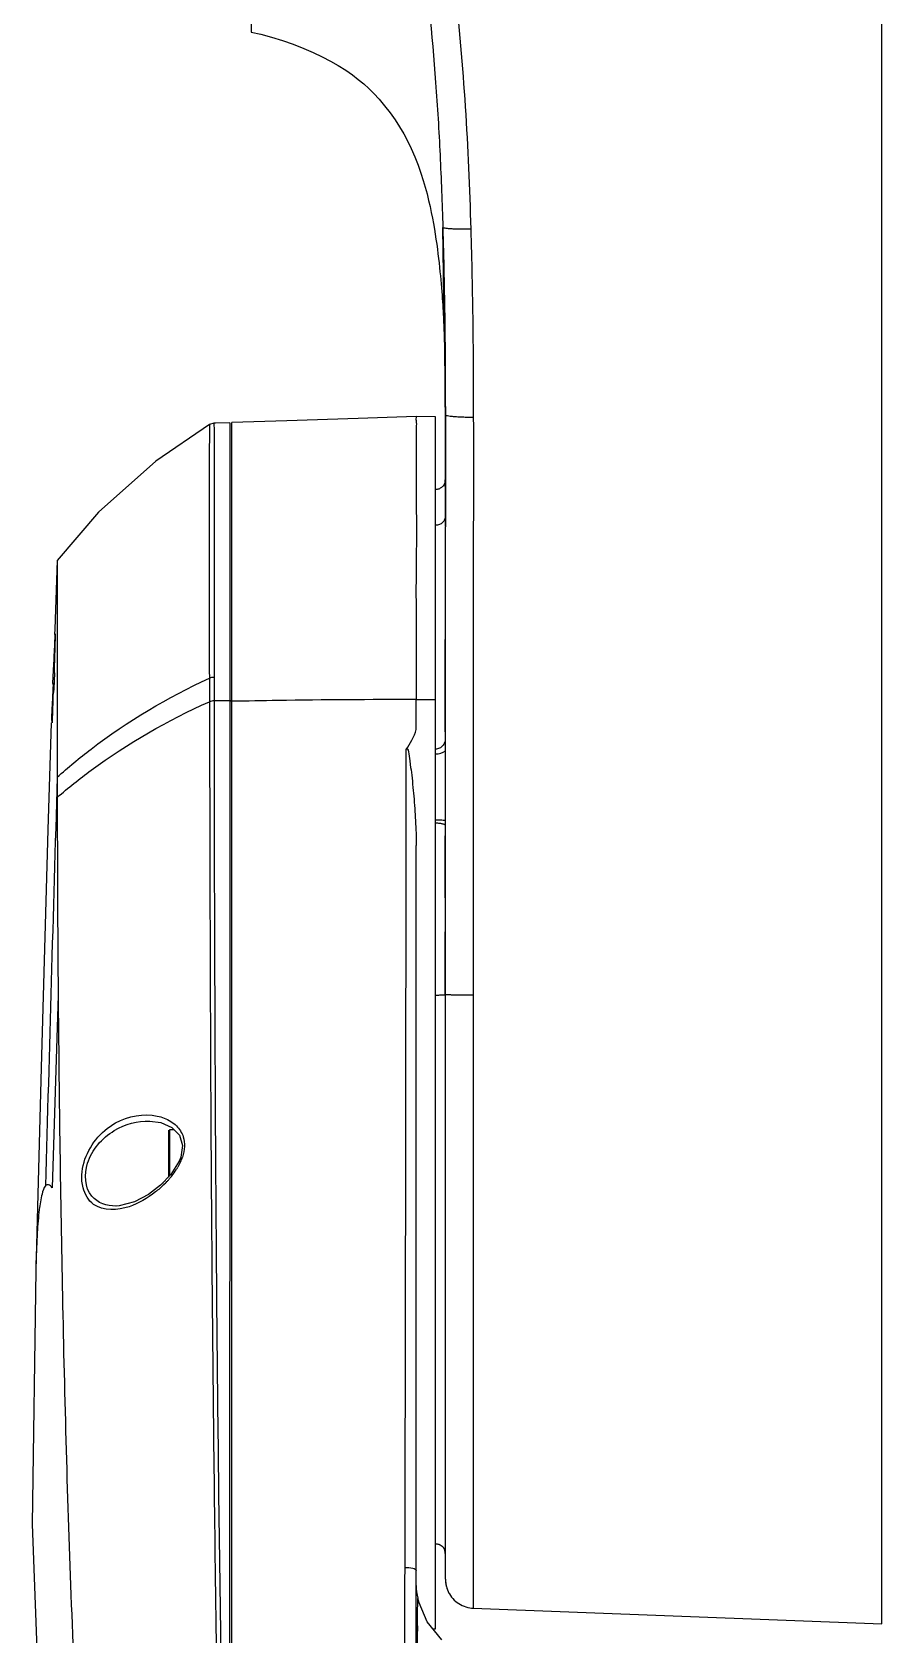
# Model space of a CAD drawing. Header units: millimetres. Extents: x 4086 to 8300, y 123 to 1549.
# Drawn here: x 6712.56 to 6734.46, y 720.1 to 761.43 of the extents above; entities that cross this region are included whole.
import ezdxf

# ---------------------------------------------------------------- set-up
doc = ezdxf.new("R2010")
doc.units = ezdxf.units.MM
doc.layers.add('外形图', color=7, linetype='Continuous')

msp = doc.modelspace()

# ---------------------------------------------------------------- linework, layer by layer
at = {"layer": '外形图'}
for p, q in [((6718.2055, 833.1378), (6718.2055, 761.4243)), ((6734.4555, 720.3876), (6734.4555, 791.4822)), ((6723.1756, 753.9696), (6723.1406, 756.392)), ((6723.1755, 753.972), (6723.1788, 753.7484)), ((6723.1757, 753.9586), (6723.1756, 753.9696)), ((6723.1714, 753.7569), (6723.1758, 753.6482)), ((6723.1758, 753.6482), (6723.1794, 753.555)), ((6723.1788, 753.7484), (6723.1823, 753.49)), ((6723.1794, 753.555), (6723.1826, 753.4645)), ((6723.181, 753.5113), (6723.1855, 753.2424)), ((6723.1823, 753.49), (6723.1853, 753.2524)), ((6723.1853, 753.2524), (6723.188, 753.0285)), ((6723.188, 753.0285), (6723.1908, 752.7729)), ((6723.1908, 752.7729), (6723.1933, 752.5316)), ((6723.1933, 752.5316), (6723.1954, 752.305)), ((6723.1954, 752.305), (6723.1975, 752.0584)), ((6723.1975, 752.0584), (6723.1992, 751.8284)), ((6723.1992, 751.8284), (6723.2009, 751.5815)), ((6717.2445, 751.3433), (6717.125, 751.3083)), ((6717.2863, 751.3447), (6717.2445, 751.3433)), ((6717.2445, 751.3433), (6717.2454, 751.1575)), ((6717.6539, 751.3571), (6717.2863, 751.3447)), ((6717.6539, 751.3571), (6717.6539, 751.1629)), ((6717.7055, 703.3878), (6717.7055, 751.3588)), ((6722.9555, 751.5116), (6722.4555, 751.5203)), ((6722.9555, 720.2608), (6722.9555, 751.5116)), ((6723.2009, 751.5815), (6723.2023, 751.3482)), ((6723.2023, 751.3482), (6723.2034, 751.1241)), ((6723.206, 751.5536), (6723.2066, 750.2402)), ((6723.206, 750.2392), (6723.206, 751.5536)), ((6717.125, 751.3083), (6717.1253, 751.1978)), ((6717.1253, 751.1978), (6717.1252, 751.1224)), ((6717.2454, 751.1575), (6717.2453, 750.9481)), ((6717.6539, 750.9496), (6717.653, 744.1887)), ((6717.6539, 751.1629), (6717.6539, 750.9496)), ((6723.2034, 751.1241), (6723.2044, 750.8928)), ((6723.2023, 750.7165), (6723.2036, 750.321)), ((6723.2044, 750.8928), (6723.2052, 750.6327)), ((6723.2052, 750.6327), (6723.2056, 750.4128)), ((6723.2036, 750.321), (6723.2046, 749.8836)), ((6723.2056, 750.4128), (6723.2058, 750.2353)), ((6723.2058, 750.2353), (6723.206, 749.4044)), ((6723.206, 749.4045), (6723.206, 750.2392)), ((6723.2065, 750.2402), (6723.2061, 749.4045)), ((6723.2046, 749.8836), (6723.2047, 749.8205)), ((6723.2048, 749.8836), (6723.2047, 749.8728)), ((6723.2047, 749.8728), (6723.2047, 749.8691)), ((6723.2047, 749.8691), (6723.2047, 749.8407)), ((6723.205, 749.8728), (6723.2048, 749.8838)), ((6723.2059, 749.5332), (6723.205, 749.8728)), ((6723.2051, 749.8633), (6723.2051, 749.8393)), ((6723.2051, 749.8393), (6723.2051, 749.8185)), ((6723.2058, 749.0547), (6723.2059, 749.4054)), ((6723.2059, 749.4054), (6723.2059, 749.5332)), ((6723.2059, 749.0533), (6723.206, 749.4045)), ((6723.2058, 748.9476), (6723.2058, 749.0547)), ((6723.2058, 748.9476), (6723.2059, 749.0533)), ((6723.2058, 748.6825), (6723.2058, 748.9476)), ((6713.2055, 747.807), (6713.1393, 746.0339)), ((6713.2055, 747.8065), (6713.2055, 746.3749)), ((6723.2053, 747.591), (6723.2055, 745.2547)), ((6713.2055, 746.3749), (6713.2055, 746.1544)), ((6713.1399, 746.0448), (6713.1354, 745.8976)), ((6713.1398, 746.0436), (6713.1399, 746.0448)), ((6713.2055, 746.1544), (6713.2055, 745.9198)), ((6713.1295, 745.332), (6713.1406, 745.622)), ((6713.1444, 745.5685), (6713.1334, 745.2785)), ((6713.1406, 745.622), (6713.1517, 745.9119)), ((6713.1556, 745.8586), (6713.1444, 745.5685)), ((6713.1542, 745.8761), (6713.1556, 745.8586)), ((6713.2055, 745.9198), (6713.2055, 745.6715)), ((6713.2055, 745.6715), (6713.2055, 745.4102)), ((6723.2055, 745.2547), (6723.2054, 745.7668)), ((6713.1185, 745.0419), (6713.1295, 745.332)), ((6713.1334, 745.2785), (6713.1243, 745.041)), ((6713.2055, 745.4102), (6713.2055, 745.3897)), ((6713.2055, 745.3897), (6713.2055, 745.1368)), ((6713.2055, 745.1368), (6713.2055, 744.8502)), ((6723.2056, 743.9117), (6723.2055, 745.2547)), ((6713.0953, 744.638), (6713.1077, 744.9697)), ((6713.1077, 744.9697), (6713.1104, 745.0421)), ((6713.1313, 744.8953), (6713.1165, 744.5032)), ((6713.1243, 745.041), (6713.1223, 744.9886)), ((6713.1281, 744.9257), (6713.1313, 744.8952)), ((6713.2055, 744.8502), (6713.2055, 744.5493)), ((6717.1254, 744.7703), (6717.1259, 744.1614)), ((6717.2463, 744.7917), (6717.2468, 744.1867)), ((6713.0889, 744.2551), (6713.0977, 744.4917)), ((6713.1035, 744.4914), (6713.0927, 744.2015)), ((6713.0953, 744.6381), (6713.1216, 744.6392)), ((6713.0965, 744.6063), (6713.0953, 744.6381)), ((6713.0977, 744.4917), (6713.0997, 744.5447)), ((6713.1165, 744.5032), (6713.1125, 744.3982)), ((6713.2055, 744.5493), (6713.2055, 744.4918)), ((6713.2055, 744.4918), (6713.2055, 744.234)), ((6713.0703, 743.7473), (6713.0782, 743.9651)), ((6713.082, 743.9115), (6713.0736, 743.6844)), ((6713.0782, 743.9651), (6713.0889, 744.2551)), ((6713.0927, 744.2015), (6713.082, 743.9115)), ((6713.2055, 744.234), (6713.2055, 744.1633)), ((6713.2055, 744.1633), (6713.2055, 744.1315)), ((6713.2055, 744.1315), (6713.2055, 743.9072)), ((6713.2055, 743.9072), (6713.2055, 743.5717)), ((6717.5177, 744.1886), (6717.2471, 744.1867)), ((6717.653, 744.1895), (6717.5177, 744.1886)), ((6717.653, 744.1887), (6717.653, 744.1604)), ((6722.4555, 743.4435), (6722.4555, 744.223)), ((6722.4555, 744.223), (6722.9555, 744.2183)), ((6723.2056, 743.543), (6723.2056, 743.9117)), ((6723.2056, 743.9113), (6723.2056, 742.4307)), ((6713.0677, 743.6747), (6713.0703, 743.7473)), ((6713.0736, 743.6844), (6713.0713, 743.6214)), ((6713.2055, 743.5717), (6713.2055, 742.2158)), ((6723.2056, 743.4301), (6723.2056, 743.543)), ((6723.2056, 743.5427), (6723.2056, 743.3861)), ((6723.2056, 743.3869), (6723.2056, 743.4301)), ((6723.2056, 742.4307), (6723.2055, 736.6028)), ((6723.2055, 739.1059), (6723.2055, 740.7094)), ((6722.4555, 721.7556), (6722.4555, 740.4589)), ((6723.2055, 736.6028), (6723.2055, 738.2259)), ((6713.2294, 736.5954), (6713.0718, 731.6301)), ((6723.2055, 736.6028), (6723.2055, 721.5676)), ((6723.9267, 736.6007), (6723.9267, 720.7926)), ((6712.7877, 734.7344), (6712.6525, 729.4977)), ((6715.591, 733.3513), (6715.592, 733.3513)), ((6715.592, 733.3513), (6715.878, 733.3127)), ((6715.878, 733.3127), (6716.1606, 733.1877)), ((6716.1055, 731.9464), (6716.1055, 733.1378)), ((6716.1055, 733.1378), (6716.2089, 733.1378)), ((6716.1606, 733.1877), (6716.3547, 732.9869)), ((6717.164, 733.2528), (6717.1646, 733.139)), ((6717.278, 733.254), (6717.2786, 733.1403)), ((6716.0805, 731.92), (6716.0805, 733.1128)), ((6716.3547, 732.9869), (6716.4337, 732.7227)), ((6716.4337, 732.7227), (6716.3868, 732.4194)), ((6716.3451, 732.3144), (6716.135, 731.9774)), ((6716.3868, 732.4194), (6716.3452, 732.3144)), ((6717.1694, 732.3514), (6717.1699, 732.2634)), ((6716.135, 731.9774), (6715.8679, 731.6959)), ((6717.2885, 731.5733), (6717.2898, 731.3901)), ((6717.1758, 731.3886), (6717.1766, 731.2747)), ((6717.2898, 731.3901), (6717.2906, 731.2765)), ((6723.2055, 721.5676), (6723.2056, 721.5597)), ((6723.2056, 721.5597), (6723.2056, 721.5591)), ((6723.2974, 721.1831), (6723.3004, 721.1771)), ((6723.2978, 721.1823), (6723.3004, 721.1771)), ((6723.2989, 721.1803), (6723.3017, 721.1749)), ((6723.3008, 721.1765), (6723.3022, 721.1738)), ((6723.3017, 721.1749), (6723.3028, 721.1727)), ((6723.3022, 721.1738), (6723.3028, 721.1727)), ((6722.4974, 721.053), (6722.492, 721.0104)), ((6723.9267, 720.7926), (6734.4555, 720.3876)), ((6722.4543, 720.3538), (6722.4543, 720.3184)), ((6722.4542, 720.2881), (6722.4538, 719.861)), ((6722.4542, 720.2863), (6722.4541, 720.1816)), ((6722.4543, 720.3184), (6722.4542, 720.2881)), ((6722.8808, 720.2595), (6722.9555, 720.2608))]:
    msp.add_line(p, q, dxfattribs=at)
for points in [[(6718.2055, 761.4243), (6718.4484, 761.3727), (6718.727, 761.3011), (6719.0095, 761.2133), (6719.2878, 761.1133), (6719.5556, 761.0082), (6719.8043, 760.9018), (6720.0322, 760.7939), (6720.2445, 760.6822), (6720.4459, 760.565), (6720.6381, 760.443), (6720.81, 760.3236), (6720.9613, 760.2083), (6721.1015, 760.0915), (6721.2345, 759.9703), (6721.3646, 759.8404), (6721.4979, 759.695), (6721.6399, 759.5265), (6721.7822, 759.3441), (6721.912, 759.163), (6722.0272, 758.987), (6722.1336, 758.8083), (6722.2339, 758.6222), (6722.3294, 758.4256), (6722.4217, 758.2138), (6722.5062, 757.9966), (6722.5772, 757.7934), (6722.6368, 757.6055), (6722.6885, 757.4269), (6722.7343, 757.255), (6722.7749, 757.0897), (6722.811, 756.931), (6722.8434, 756.7784), (6722.8725, 756.6311), (6722.8988, 756.4887), (6722.9228, 756.3505), (6722.9447, 756.2161), (6722.9648, 756.0852), (6722.9832, 755.9577), (6723.0002, 755.8331), (6723.0159, 755.7111), (6723.0304, 755.5919), (6723.0438, 755.4755), (6723.0562, 755.3618), (6723.0677, 755.2509), (6723.0782, 755.1429), (6723.088, 755.0377), (6723.097, 754.9355), (6723.1053, 754.8363), (6723.113, 754.7402), (6723.12, 754.6473), (6723.1265, 754.5575), (6723.1324, 754.4708), (6723.1379, 754.3871), (6723.143, 754.3063), (6723.1476, 754.2283), (6723.1519, 754.1531), (6723.1558, 754.0804), (6723.1595, 754.0104), (6723.1628, 753.943), (6723.1659, 753.8782), (6723.1688, 753.8161), (6723.1714, 753.7569)], [(6723.1779, 753.5964), (6723.1822, 753.2515), (6723.1856, 752.9579), (6723.1886, 752.6749), (6723.1912, 752.4017), (6723.1936, 752.1371), (6723.1956, 751.8805), (6723.1974, 751.6314), (6723.1989, 751.39), (6723.2003, 751.1561), (6723.2014, 750.931), (6723.2023, 750.7165)], [(6722.4555, 751.5203), (6720.9579, 751.469), (6719.1247, 751.4067), (6717.7055, 751.3588)], [(6717.125, 751.3083), (6715.7437, 750.3673), (6714.2686, 749.0459), (6713.2055, 747.807)], [(6723.2017, 749.8441), (6723.2006, 749.8377), (6723.1991, 749.8306), (6723.1974, 749.823), (6723.1952, 749.8149), (6723.1926, 749.8065), (6723.1896, 749.7977), (6723.186, 749.7885), (6723.1818, 749.7788), (6723.1769, 749.7688), (6723.1712, 749.7583), (6723.1645, 749.7474), (6723.1566, 749.736), (6723.1474, 749.7241), (6723.1364, 749.7117), (6723.1239, 749.6993), (6723.1098, 749.6873), (6723.094, 749.6758), (6723.0764, 749.6651), (6723.0572, 749.6554), (6723.0365, 749.6472), (6723.0149, 749.6408), (6722.9927, 749.6363), (6722.9704, 749.634), (6722.9555, 749.6335)], [(6723.2045, 749.8719), (6723.2044, 749.8705), (6723.2043, 749.8688), (6723.2042, 749.8668), (6723.204, 749.8643), (6723.2038, 749.8614), (6723.2035, 749.858), (6723.2031, 749.8542), (6723.2025, 749.8497), (6723.2017, 749.8441)], [(6717.7055, 744.1601), (6717.705, 744.164), (6717.7034, 744.1678), (6717.7007, 744.1714), (6717.6971, 744.1748), (6717.6926, 744.1778), (6717.6872, 744.1805), (6717.6812, 744.1827), (6717.6746, 744.1845), (6717.6676, 744.1857), (6717.6604, 744.1863), (6717.653, 744.1864)], [(6713.0525, 743.622), (6712.9645, 740.8639), (6712.7877, 734.7344)], [(6715.8679, 731.6959), (6715.5569, 731.4581), (6715.1996, 731.2693), (6714.8003, 731.1639), (6714.7221, 731.1591)], [(6712.653, 729.5091), (6712.5572, 722.9564), (6712.8497, 715.1482), (6713.1972, 712.0944)], [(6722.9555, 722.4534), (6722.9713, 722.4529), (6722.9928, 722.4505), (6723.0141, 722.4463), (6723.035, 722.4403), (6723.0552, 722.4324), (6723.0747, 722.4229), (6723.0932, 722.4117), (6723.1105, 722.399), (6723.1267, 722.3849), (6723.1415, 722.3696), (6723.1548, 722.3531), (6723.1667, 722.3357), (6723.1771, 722.3173), (6723.1859, 722.2981), (6723.1932, 722.2781), (6723.1988, 722.2575), (6723.2028, 722.2363), (6723.205, 722.2145), (6723.2055, 722.1977)], [(6723.2056, 721.5598), (6723.2065, 721.5277), (6723.2098, 721.4832), (6723.2152, 721.4399), (6723.2225, 721.3986), (6723.2314, 721.3597), (6723.2413, 721.3238), (6723.2516, 721.2914), (6723.2619, 721.2631), (6723.2715, 721.239), (6723.2801, 721.2192), (6723.2874, 721.2034), (6723.2932, 721.1914), (6723.2974, 721.1831)], [(6723.3028, 721.1727), (6723.3107, 721.1591), (6723.3378, 721.1168), (6723.3676, 721.0764), (6723.4001, 721.0381), (6723.4351, 721.002), (6723.4724, 720.9684), (6723.5119, 720.9374), (6723.5534, 720.909), (6723.5967, 720.8835), (6723.6416, 720.861), (6723.6879, 720.8415), (6723.7354, 720.8251), (6723.7838, 720.812), (6723.8331, 720.8022), (6723.8829, 720.7956), (6723.9267, 720.7926)], [(6723.1138, 719.9719), (6722.7371, 720.437), (6722.5339, 720.9271), (6722.4981, 721.0516)]]:
    msp.add_lwpolyline(points, dxfattribs=at)
for centre, radius, start, end in [((7817.9816, 747.8855), 1100.8611, 179.8315306, 180.1621445), ((6716.3487, 746.118), 3.2036, 183.68744, 184.32901), ((6716.1824, 745.2363), 3.0701, 184.62779, 185.80807), ((6716.125, 744.734), 3.0313, 182.41494, 183.57985), ((6716.0617, 744.7288), 2.9677, 184.58682, 186.39761), ((8890.3219, 745.23), 2173.1909, 180.0281266, 180.31578), ((9102.2001, 745.8494), 2384.9554, 180.0399466, 180.3025929), ((6716.0353, 743.8528), 2.9729, 183.43384, 184.46411), ((6722.9601, 743.2279), 0.4104, 269.36409, 306.76876), ((9634.9673, 653.4935), 2923.1085, 178.2606876, 178.4672693), ((7383.1798, 742.2519), 669.9742, 180.0474765, 180.4837435), ((6715.2164, 732.8317), 1.2834, 335.4138, 341.22713), ((6714.4201, 733.3184), 2.22, 319.21469, 321.79121), ((6714.6117, 733.1701), 1.9777, 321.73434, 327.01497), ((6714.8117, 733.0383), 1.7382, 327.07149, 329.79655), ((6714.2025, 733.5141), 2.5127, 314.1497, 316.67413), ((6714.287, 733.4341), 2.3964, 316.67783, 318.4644), ((6714.3427, 733.3845), 2.3218, 318.47006, 319.22863), ((6743.1631, 728.8483), 30.5176, 178.37965, 178.75928), ((6722.9471, 722.2004), 0.2581, 21.90038, 22.29164), ((6722.9457, 722.1999), 0.2596, 17.74355, 21.89683), ((6722.9442, 722.1994), 0.2611, 16.50133, 17.74536), ((6722.9428, 722.1989), 0.2627, 13.20062, 16.49934), ((6722.9411, 722.1985), 0.2644, 11.44789, 13.20148), ((6722.9396, 722.1983), 0.2659, 8.64245, 11.4471), ((6722.9381, 722.198), 0.2674, 6.60647, 8.64256), ((6722.9367, 722.1979), 0.2689, 4.05511, 6.60589), ((6722.9344, 722.1977), 0.2711, 359.99886, 4.05261), ((6723.7054, 721.3755), 1.25, 179.96237, 195.01794), ((6724.0506, 721.5676), 0.845, 180.57509, 182.84679), ((6724.0529, 721.5677), 0.8473, 182.84661, 184.43327), ((6724.055, 721.5679), 0.8494, 184.43327, 185.86199), ((6724.0568, 721.5681), 0.8513, 185.86201, 187.30095), ((6724.0583, 721.5683), 0.8527, 187.30093, 188.78336), ((6724.0591, 721.5684), 0.8536, 188.78334, 189.97931), ((6724.06, 721.5686), 0.8545, 189.97943, 191.60338), ((6724.0605, 721.5687), 0.855, 191.60329, 192.43751), ((6724.0607, 721.5687), 0.8552, 192.43759, 194.70082), ((6724.0557, 721.5672), 0.85, 194.68903, 207.07879), ((6565.1916, 719.2267), 157.2972, 0.214384, 0.355206)]:
    msp.add_arc(centre, radius, start, end, dxfattribs=at)
for points, knots in [([(6723.1472, 764.7296), (6723.259, 764.0365), (6723.4964, 762.2979), (6723.7411, 759.5017), (6723.8306, 757.3995), (6723.8613, 756.3484)], [0, 0, 0, 0, 0.2502071, 0.6252232, 1, 1, 1, 1]), ([(6722.5759, 763.8382), (6722.7406, 762.6047), (6722.9282, 760.7456), (6723.0762, 758.2597), (6723.1224, 757.0147), (6723.1406, 756.392)], [0, 0, 0, 0, 0.4997311, 0.7498176, 1, 1, 1, 1]), ([(6723.1406, 756.392), (6723.1523, 755.9889), (6723.1725, 755.1828), (6723.1937, 753.9733), (6723.2042, 752.7635), (6723.2055, 751.957), (6723.206, 751.5536)], [0, 0, 0, 0, 0.249982, 0.4999514, 0.7499354, 1, 1, 1, 1]), ([(6723.8613, 756.3484), (6723.8144, 756.3472), (6723.7227, 756.3456), (6723.5897, 756.3456), (6723.4674, 756.3479), (6723.3604, 756.3525), (6723.2721, 756.3591), (6723.2061, 756.3673), (6723.1654, 756.3759), (6723.1462, 756.3842), (6723.141, 756.3895), (6723.1406, 756.392)], [0, 0, 0, 0, 0.1933418, 0.3783071, 0.5483313, 0.697404, 0.8203073, 0.9128652, 0.9723348, 0.9896346, 1, 1, 1, 1]), ([(6723.8613, 756.3484), (6723.8731, 755.9439), (6723.8935, 755.1347), (6723.9147, 753.9207), (6723.9254, 752.7064), (6723.9267, 751.8968), (6723.9272, 751.492)], [0, 0, 0, 0, 0.2499749, 0.4999558, 0.7499586, 1, 1, 1, 1]), ([(6722.4555, 751.5203), (6722.4658, 751.5199), (6722.4394, 751.4543), (6722.4645, 751.3849), (6722.4516, 751.2175), (6722.4574, 751.0086), (6722.4548, 750.7319), (6722.4568, 750.2509), (6722.4479, 749.5086), (6722.4693, 748.4614), (6722.4413, 747.2125), (6722.4634, 745.7778), (6722.4555, 744.76), (6722.4555, 744.223)], [0, 0, 0, 0, 0.0042601, 0.0170012, 0.0381539, 0.0676207, 0.1052718, 0.1509679, 0.2658252, 0.4101594, 0.5815883, 0.7792245, 1, 1, 1, 1]), ([(6723.9272, 751.492), (6723.8798, 751.4921), (6723.7872, 751.493), (6723.6529, 751.4966), (6723.5298, 751.5021), (6723.4222, 751.5095), (6723.334, 751.5182), (6723.2686, 751.5279), (6723.2288, 751.5374), (6723.2105, 751.5458), (6723.206, 751.5513), (6723.206, 751.5536)], [0, 0, 0, 0, 0.1947795, 0.3810555, 0.5520797, 0.7016796, 0.8245058, 0.9162894, 0.9742464, 0.9905565, 1, 1, 1, 1]), ([(6723.9272, 751.492), (6723.9286, 750.2529), (6723.9257, 747.7736), (6723.9271, 744.0525), (6723.9267, 740.3279), (6723.9267, 737.8434), (6723.9267, 736.6007)], [0, 0, 0, 0, 0.2496355, 0.4994767, 0.7496409, 1, 1, 1, 1]), ([(6717.2453, 750.9481), (6717.245, 750.6562), (6717.2464, 748.604), (6717.2441, 746.5519), (6717.246, 744.7917)], [0, 0, 0, 0, 0.142269, 1, 1, 1, 1]), ([(6723.2058, 748.9476), (6723.2058, 748.9171), (6723.1924, 748.855), (6723.136, 748.7775), (6723.0529, 748.7263), (6722.988, 748.7145), (6722.9555, 748.7145)], [0, 0, 0, 0, 0.241884, 0.4886018, 0.7419951, 1, 1, 1, 1]), ([(6723.2053, 746.812), (6723.2053, 746.5704), (6723.2054, 745.6035), (6723.2056, 744.6365), (6723.2056, 743.9113)], [0, 0, 0, 0, 0.2499161, 1, 1, 1, 1]), ([(6713.2055, 742.2158), (6713.4857, 742.4697), (6714.6882, 743.4696), (6716.0492, 744.2734), (6717.1249, 744.7701)], [0, 0, 0, 0, 0.2418812, 1, 1, 1, 1]), ([(6713.2063, 741.6973), (6713.4873, 741.9424), (6714.6954, 742.9099), (6716.0543, 743.6832), (6717.1262, 744.1616)], [0, 0, 0, 0, 0.2410498, 1, 1, 1, 1]), ([(6717.653, 744.1604), (6717.6531, 741.5882), (6717.6499, 730.9055), (6717.6449, 720.2228), (6717.64, 712.1122)], [0, 0, 0, 0, 0.2407775, 1, 1, 1, 1]), ([(6722.4555, 744.223), (6721.268, 744.2142), (6719.6844, 744.2171), (6718.1014, 744.178), (6717.7056, 744.1753)], [0, 0, 0, 0, 0.7500171, 1, 1, 1, 1]), ([(6723.2056, 743.1911), (6723.2056, 743.1627), (6723.1898, 743.1026), (6723.1381, 743.023), (6723.0726, 742.969), (6723.0081, 742.944), (6722.973, 742.9401), (6722.9555, 742.9406)], [0, 0, 0, 0, 0.2205915, 0.4675459, 0.7295614, 0.8642746, 1, 1, 1, 1]), ([(6722.1672, 721.8415), (6722.1711, 723.629), (6722.1847, 730.6576), (6722.1954, 737.6862), (6722.1959, 742.9273)], [0, 0, 0, 0, 0.2543151, 1, 1, 1, 1]), ([(6722.1959, 742.9273), (6722.2534, 743.0089), (6722.2951, 742.5617), (6722.3305, 742.3614), (6722.3646, 742.0276), (6722.4032, 741.6225), (6722.4414, 741.093), (6722.4555, 740.6717), (6722.4555, 740.4589)], [0, 0, 0, 0, 0.1202221, 0.2426955, 0.3664073, 0.4911858, 0.7437586, 1, 1, 1, 1]), ([(6722.9555, 741.1164), (6723.0003, 741.1172), (6723.0838, 741.1161), (6723.1671, 741.1111), (6723.2057, 741.1091)], [0, 0, 0, 0, 0.5361369, 1, 1, 1, 1]), ([(6722.9555, 741.0392), (6722.9729, 741.0397), (6723.0066, 741.039), (6723.0546, 741.0334), (6723.0972, 741.0252), (6723.1332, 741.016), (6723.1625, 741.0077), (6723.1837, 741.001), (6723.1976, 740.9979), (6723.2033, 740.9965), (6723.2055, 740.9972), (6723.2055, 740.9977)], [0, 0, 0, 0, 0.2043501, 0.3962767, 0.5675615, 0.7143403, 0.8341207, 0.9239547, 0.9800156, 0.9942514, 1, 1, 1, 1]), ([(6713.2295, 736.5955), (6713.2504, 734.0959), (6713.3198, 728.941), (6713.5293, 721.0937), (6713.8613, 714.3936), (6714.6179, 709.0544), (6715.2975, 706.4321), (6715.7839, 705.1778)], [0, 0, 0, 0, 0.237052, 0.4888423, 0.7446514, 0.8724161, 1, 1, 1, 1]), ([(6723.2055, 736.6028), (6723.2055, 736.6023), (6723.2035, 736.6013), (6723.2001, 736.6005), (6723.194, 736.5995), (6723.1817, 736.5982), (6723.1607, 736.5966), (6723.1301, 736.5951), (6723.0927, 736.5938), (6723.05, 736.5929), (6723.0037, 736.5923), (6722.9718, 736.5922), (6722.9555, 736.5922)], [0, 0, 0, 0, 0.0063689, 0.0212993, 0.0454055, 0.0785882, 0.1709811, 0.2950956, 0.4462191, 0.6185743, 0.8055582, 1, 1, 1, 1]), ([(6723.9267, 736.6007), (6723.8794, 736.6007), (6723.7867, 736.6007), (6723.6524, 736.6008), (6723.5467, 736.601), (6723.4688, 736.6011), (6723.4168, 736.6013), (6723.3697, 736.6014), (6723.3279, 736.6016), (6723.2919, 736.6018), (6723.262, 736.602), (6723.241, 736.6021), (6723.2275, 736.6023), (6723.2198, 736.6023), (6723.214, 736.6026), (6723.2093, 736.6024), (6723.2074, 736.603), (6723.2055, 736.6025), (6723.2055, 736.6028)], [0, 0, 0, 0, 0.1971018, 0.3855329, 0.5584009, 0.6369941, 0.7093827, 0.7749036, 0.8329559, 0.8830079, 0.9246007, 0.9573532, 0.9703174, 0.9809656, 0.9892735, 0.9952222, 0.9987988, 1, 1, 1, 1]), ([(6713.8961, 732.289), (6714.0152, 732.706), (6714.5707, 733.4031), (6715.43, 733.5565), (6715.7844, 733.4792)], [0, 0, 0, 0, 0.5445092, 1, 1, 1, 1]), ([(6713.9877, 732.2628), (6714.0967, 732.6086), (6714.5841, 733.1774), (6715.2752, 733.3568), (6715.591, 733.3513)], [0, 0, 0, 0, 0.5344366, 1, 1, 1, 1]), ([(6716.3835, 732.2977), (6716.3742, 732.3018), (6716.3613, 732.3044), (6716.3488, 732.3153), (6716.3451, 732.3144)], [0, 0, 0, 0, 0.7247214, 1, 1, 1, 1]), ([(6715.0578, 731.144), (6714.769, 731.0442), (6714.174, 731.0112), (6713.7967, 731.6734), (6713.836, 732.0786), (6713.8961, 732.289)], [0, 0, 0, 0, 0.4403606, 0.6847049, 1, 1, 1, 1]), ([(6714.7186, 731.1591), (6714.4947, 731.1552), (6713.9184, 731.3501), (6713.9018, 731.9902), (6713.9877, 732.2628)], [0, 0, 0, 0, 0.4393725, 1, 1, 1, 1]), ([(6712.9046, 731.6808), (6712.8539, 731.624), (6712.7943, 731.4089), (6712.7293, 731.0114), (6712.6836, 730.42), (6712.665, 729.9679), (6712.6578, 729.7112)], [0, 0, 0, 0, 0.1144822, 0.3188911, 0.6143967, 1, 1, 1, 1]), ([(6713.0718, 731.6301), (6713.0486, 731.6619), (6713.0023, 731.7284), (6712.9233, 731.7012), (6712.9046, 731.6809)], [0, 0, 0, 0, 0.5883226, 1, 1, 1, 1]), ([(6715.9527, 731.7111), (6715.8841, 731.6445), (6715.6163, 731.4121), (6715.3026, 731.2286), (6715.0578, 731.144)], [0, 0, 0, 0, 0.2696145, 1, 1, 1, 1]), ([(6717.1766, 731.2747), (6717.1983, 728.2182), (6717.2478, 723.5435), (6717.3392, 717.1481), (6717.4246, 713.8081), (6717.5292, 712.0896)], [0, 0, 0, 0, 0.4778612, 0.7308377, 1, 1, 1, 1]), ([(6717.2906, 731.2765), (6717.312, 728.2372), (6717.3601, 723.5704), (6717.4534, 717.1819), (6717.5321, 713.8313), (6717.6348, 712.1115)], [0, 0, 0, 0, 0.4756697, 0.7303703, 1, 1, 1, 1]), ([(6722.9555, 722.454), (6723.0042, 722.4539), (6723.1034, 722.4239), (6723.1676, 722.3429), (6723.1859, 722.2983)], [0, 0, 0, 0, 0.5021058, 1, 1, 1, 1]), ([(6722.1672, 721.8415), (6722.2343, 721.8451), (6722.3237, 721.8425), (6722.4555, 721.7922), (6722.4555, 721.7556)], [0, 0, 0, 0, 0.6470833, 1, 1, 1, 1]), ([(6722.492, 721.0104), (6722.4908, 720.9956), (6722.4769, 720.7263), (6722.4842, 720.4565), (6722.4858, 720.2018)], [0, 0, 0, 0, 0.0550569, 1, 1, 1, 1])]:
    msp.add_open_spline(points, degree=3, knots=knots, dxfattribs=at)
for points in [[(6723.2061, 749.4045), (6723.2058, 748.8), (6723.2055, 748.1955), (6723.2054, 747.591)], [(6717.246, 744.7917), (6717.2056, 744.7905), (6717.1629, 744.7871), (6717.1267, 744.769)], [(6717.2471, 744.1867), (6717.2065, 744.1841), (6717.1641, 744.1793), (6717.128, 744.1606)], [(6722.1959, 742.9273), (6722.3069, 743.0848), (6722.4, 743.2591), (6722.4555, 743.4435)], [(6713.2058, 742.216), (6713.2058, 742.043), (6713.2058, 741.87), (6713.206, 741.6971)], [(6715.7844, 733.4792), (6715.8446, 733.4661), (6715.904, 733.4486), (6715.9613, 733.4263)], [(6715.9613, 733.4263), (6716.077, 733.3813), (6716.188, 733.3147), (6716.2762, 733.2274)], [(6716.2762, 733.2274), (6716.355, 733.1493), (6716.4179, 733.0501), (6716.4517, 732.9444)], [(6717.1646, 733.139), (6717.1661, 732.8764), (6717.1677, 732.6139), (6717.1694, 732.3514)], [(6717.2786, 733.1403), (6717.2803, 732.8487), (6717.2821, 732.5571), (6717.284, 732.2655)], [(6716.4517, 732.9444), (6716.4773, 732.8646), (6716.4877, 732.7788), (6716.4847, 732.695)], [(6716.4847, 732.695), (6716.4813, 732.6013), (6716.4616, 732.5075), (6716.4315, 732.4187)], [(6716.3835, 732.2977), (6716.3626, 732.252), (6716.3392, 732.2073), (6716.3139, 732.1638)], [(6717.1699, 732.2634), (6717.1718, 731.9718), (6717.1737, 731.6802), (6717.1758, 731.3886)], [(6717.284, 732.2655), (6717.2854, 732.0348), (6717.287, 731.804), (6717.2885, 731.5733)], [(6722.1798, 716.2492), (6722.1367, 718.1128), (6722.1632, 719.9774), (6722.1672, 721.8415)], [(6722.4537, 719.6245), (6722.454, 720.329), (6722.4555, 721.0522), (6722.4555, 721.7556)]]:
    msp.add_open_spline(points, degree=3, dxfattribs=at)

doc.saveas('drawing.dxf')
